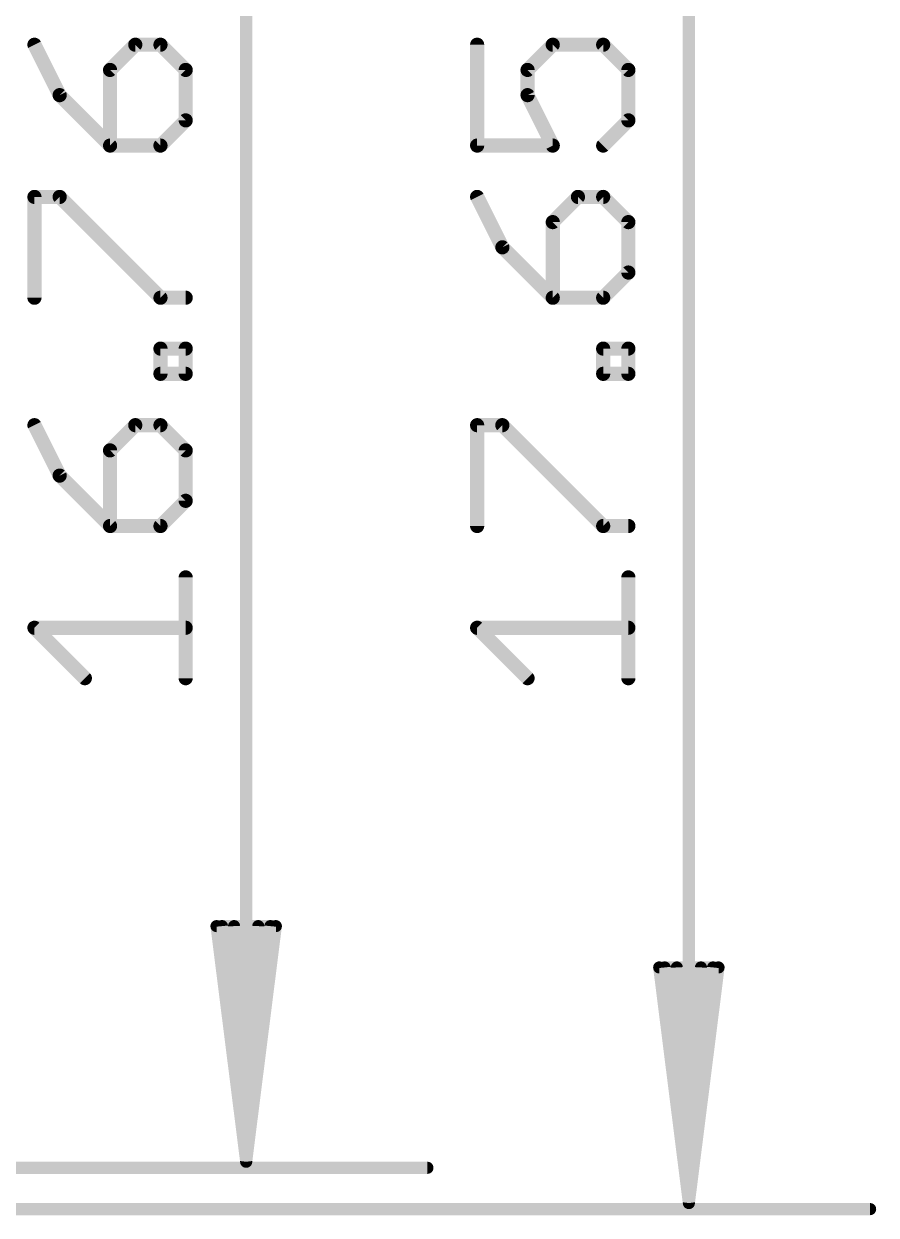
# Model space of a CAD drawing. Extents: x -17.3 to 47, y -18 to 22.9.
# Drawn here: x 37.8 to 46.97, y -4.07 to 8.75 of the extents above; entities that cross this region are included whole.
import ezdxf

# ---------------------------------------------------------------- set-up
doc = ezdxf.new("R2010")
doc.units = 0
doc.layers.add('47', color=253, linetype='CONTINUOUS')

msp = doc.modelspace()

# ---------------------------------------------------------------- linework, layer by layer
at = {"layer": '47'}
for points, const_width in [([(44.958, -3.9355), (44.958, 13.5875)], 0.13), ([(40.1955, -3.491), (40.1955, 13.143)], 0.13), ([(37.9178, 8.5259), (38.189, 7.9836)], 0.1524), ([(39.0025, 8.5259), (38.7313, 8.2547)], 0.1524), ([(39.2736, 8.5259), (39.0025, 8.5259)], 0.1524), ([(39.5448, 8.2547), (39.2736, 8.5259)], 0.1524), ([(42.6803, 8.5259), (42.6803, 7.4412)], 0.1524), ([(43.2226, 8.2547), (43.4938, 8.5259)], 0.1524), ([(43.4938, 8.5259), (44.0361, 8.5259)], 0.1524), ([(44.0361, 8.5259), (44.3073, 8.2547)], 0.1524), ([(38.7313, 8.2547), (38.7313, 7.4412)], 0.1524), ([(39.5448, 7.7124), (39.5448, 8.2547)], 0.1524), ([(43.2226, 7.9836), (43.2226, 8.2547)], 0.1524), ([(44.3073, 8.2547), (44.3073, 7.7124)], 0.1524), ([(38.189, 7.9836), (38.7313, 7.4412)], 0.1524), ([(43.4938, 7.4412), (43.2226, 7.9836)], 0.1524), ([(39.2736, 7.4412), (39.5448, 7.7124)], 0.1524), ([(44.3073, 7.7124), (44.0361, 7.4412)], 0.1524), ([(38.7313, 7.4412), (39.2736, 7.4412)], 0.1524), ([(42.6803, 7.4412), (43.4938, 7.4412)], 0.1524), ([(37.9178, 5.8041), (37.9178, 6.8887)], 0.1524), ([(37.9178, 6.8887), (38.189, 6.8887)], 0.1524), ([(38.189, 6.8887), (39.2736, 5.8041)], 0.1524), ([(42.6803, 6.8887), (42.9515, 6.3464)], 0.1524), ([(43.765, 6.8887), (43.4938, 6.6176)], 0.1524), ([(44.0361, 6.8887), (43.765, 6.8887)], 0.1524), ([(44.3073, 6.6176), (44.0361, 6.8887)], 0.1524), ([(43.4938, 6.6176), (43.4938, 5.8041)], 0.1524), ([(44.3073, 6.0753), (44.3073, 6.6176)], 0.1524), ([(42.9515, 6.3464), (43.4938, 5.8041)], 0.1524), ([(44.0361, 5.8041), (44.3073, 6.0753)], 0.1524), ([(39.2736, 5.8041), (39.5448, 5.8041)], 0.1524), ([(43.4938, 5.8041), (44.0361, 5.8041)], 0.1524), ([(39.2736, 4.9855), (39.2736, 5.2567)], 0.1524), ([(39.2736, 5.2567), (39.5448, 5.2567)], 0.1524), ([(39.5448, 5.2567), (39.5448, 4.9855)], 0.1524), ([(44.0361, 4.9855), (44.0361, 5.2567)], 0.1524), ([(44.0361, 5.2567), (44.3073, 5.2567)], 0.1524), ([(44.3073, 5.2567), (44.3073, 4.9855)], 0.1524), ([(39.5448, 4.9855), (39.2736, 4.9855)], 0.1524), ([(44.3073, 4.9855), (44.0361, 4.9855)], 0.1524), ([(37.9178, 4.433), (38.189, 3.8907)], 0.1524), ([(39.0025, 4.433), (38.7313, 4.1619)], 0.1524), ([(39.2736, 4.433), (39.0025, 4.433)], 0.1524), ([(39.5448, 4.1619), (39.2736, 4.433)], 0.1524), ([(42.6803, 3.3484), (42.6803, 4.433)], 0.1524), ([(42.6803, 4.433), (42.9515, 4.433)], 0.1524), ([(42.9515, 4.433), (44.0361, 3.3484)], 0.1524), ([(38.7313, 4.1619), (38.7313, 3.3484)], 0.1524), ([(39.5448, 3.6195), (39.5448, 4.1619)], 0.1524), ([(38.189, 3.8907), (38.7313, 3.3484)], 0.1524), ([(39.2736, 3.3484), (39.5448, 3.6195)], 0.1524), ([(38.7313, 3.3484), (39.2736, 3.3484)], 0.1524), ([(44.0361, 3.3484), (44.3073, 3.3484)], 0.1524), ([(39.5448, 1.7112), (39.5448, 2.7959)], 0.1524), ([(44.3073, 1.7112), (44.3073, 2.7959)], 0.1524), ([(38.4601, 1.7112), (37.9178, 2.2535)], 0.1524), ([(37.9178, 2.2535), (39.5448, 2.2535)], 0.1524), ([(43.2226, 1.7112), (42.6803, 2.2535)], 0.1524), ([(42.6803, 2.2535), (44.3073, 2.2535)], 0.1524), ([(40.1955, -3.491), (39.8763, -0.956)], 0.13), ([(39.8763, -0.956), (40.5147, -0.956)], 0.13), ([(40.1955, -3.491), (39.9355, -0.956)], 0.13), ([(40.1955, -3.491), (40.0655, -0.956)], 0.13), ([(40.5147, -0.956), (40.1955, -3.491)], 0.13), ([(40.3255, -0.956), (40.1955, -3.491)], 0.13), ([(40.4555, -0.956), (40.1955, -3.491)], 0.13), ([(44.958, -3.9355), (44.6388, -1.4005)], 0.13), ([(44.6388, -1.4005), (45.2772, -1.4005)], 0.13), ([(44.958, -3.9355), (44.698, -1.4005)], 0.13), ([(44.958, -3.9355), (44.828, -1.4005)], 0.13), ([(45.2772, -1.4005), (44.958, -3.9355)], 0.13), ([(45.088, -1.4005), (44.958, -3.9355)], 0.13), ([(45.218, -1.4005), (44.958, -3.9355)], 0.13), ([(26.035, -3.556), (42.1455, -3.556)], 0.13), ([(26.0985, -4.0005), (46.908, -4.0005)], 0.13)]:
    msp.add_lwpolyline(points, dxfattribs=dict(at, const_width=const_width))
for points, const_width in [([(37.9519, 8.5429, 1), (37.8837, 8.5089)], 0.0762), ([(39.0025, 8.564, 1), (39.0025, 8.4878)], 0.0762), ([(39.0294, 8.499, 1), (38.9755, 8.5528)], 0.0762), ([(39.3006, 8.5528, 1), (39.2467, 8.499)], 0.0762), ([(39.2736, 8.4878, 1), (39.2736, 8.564)], 0.0762), ([(42.7184, 8.5259, 1), (42.6422, 8.5259)], 0.0762), ([(43.4938, 8.564, 1), (43.4938, 8.4878)], 0.0762), ([(43.5207, 8.499, 1), (43.4669, 8.5528)], 0.0762), ([(44.0631, 8.5528, 1), (44.0092, 8.499)], 0.0762), ([(44.0361, 8.4878, 1), (44.0361, 8.564)], 0.0762), ([(38.7694, 8.2547, 1), (38.6932, 8.2547)], 0.0762), ([(39.5829, 8.2547, 1), (39.5067, 8.2547)], 0.0762), ([(43.2607, 8.2547, 1), (43.1845, 8.2547)], 0.0762), ([(44.3454, 8.2547, 1), (44.2692, 8.2547)], 0.0762), ([(38.7044, 8.2817, 1), (38.7582, 8.2278)], 0.0762), ([(39.5179, 8.2278, 1), (39.5717, 8.2817)], 0.0762), ([(43.1957, 8.2817, 1), (43.2496, 8.2278)], 0.0762), ([(44.2804, 8.2278, 1), (44.3342, 8.2817)], 0.0762), ([(38.2159, 8.0105, 1), (38.162, 7.9566)], 0.0762), ([(38.1549, 7.9665, 1), (38.2231, 8.0006)], 0.0762), ([(43.1845, 7.9836, 1), (43.2607, 7.9836)], 0.0762), ([(43.2567, 8.0006, 1), (43.1886, 7.9665)], 0.0762), ([(39.5067, 7.7124, 1), (39.5829, 7.7124)], 0.0762), ([(39.5717, 7.6855, 1), (39.5179, 7.7394)], 0.0762), ([(44.2692, 7.7124, 1), (44.3454, 7.7124)], 0.0762), ([(44.3342, 7.6855, 1), (44.2804, 7.7394)], 0.0762), ([(38.7313, 7.4793, 1), (38.7313, 7.4031)], 0.0762), ([(38.6932, 7.4412, 1), (38.7694, 7.4412)], 0.0762), ([(38.7044, 7.4143, 1), (38.7582, 7.4682)], 0.0762), ([(39.2467, 7.4682, 1), (39.3006, 7.4143)], 0.0762), ([(39.2736, 7.4031, 1), (39.2736, 7.4793)], 0.0762), ([(42.6803, 7.4793, 1), (42.6803, 7.4031)], 0.0762), ([(42.6422, 7.4412, 1), (42.7184, 7.4412)], 0.0762), ([(43.4597, 7.4242, 1), (43.5279, 7.4583)], 0.0762), ([(43.4938, 7.4031, 1), (43.4938, 7.4793)], 0.0762), ([(44.0092, 7.4682, 1), (44.0631, 7.4143)], 0.0762), ([(37.9559, 6.8887, 1), (37.8797, 6.8887)], 0.0762), ([(37.9178, 6.9268, 1), (37.9178, 6.8506)], 0.0762), ([(38.2159, 6.9157, 1), (38.162, 6.8618)], 0.0762), ([(38.189, 6.8506, 1), (38.189, 6.9268)], 0.0762), ([(42.7144, 6.9058, 1), (42.6462, 6.8717)], 0.0762), ([(43.765, 6.9268, 1), (43.765, 6.8506)], 0.0762), ([(43.7919, 6.8618, 1), (43.738, 6.9157)], 0.0762), ([(44.0631, 6.9157, 1), (44.0092, 6.8618)], 0.0762), ([(44.0361, 6.8506, 1), (44.0361, 6.9268)], 0.0762), ([(43.5319, 6.6176, 1), (43.4557, 6.6176)], 0.0762), ([(43.4669, 6.6445, 1), (43.5207, 6.5906)], 0.0762), ([(44.3454, 6.6176, 1), (44.2692, 6.6176)], 0.0762), ([(44.2804, 6.5906, 1), (44.3342, 6.6445)], 0.0762), ([(42.9784, 6.3734, 1), (42.9245, 6.3195)], 0.0762), ([(42.9174, 6.3294, 1), (42.9856, 6.3635)], 0.0762), ([(44.2692, 6.0753, 1), (44.3454, 6.0753)], 0.0762), ([(44.3342, 6.0483, 1), (44.2804, 6.1022)], 0.0762), ([(37.8797, 5.8041, 1), (37.9559, 5.8041)], 0.0762), ([(39.2736, 5.8422, 1), (39.2736, 5.766)], 0.0762), ([(39.2467, 5.7771, 1), (39.3006, 5.831)], 0.0762), ([(39.5448, 5.766, 1), (39.5448, 5.8422)], 0.0762), ([(43.4938, 5.8422, 1), (43.4938, 5.766)], 0.0762), ([(43.4557, 5.8041, 1), (43.5319, 5.8041)], 0.0762), ([(43.4669, 5.7771, 1), (43.5207, 5.831)], 0.0762), ([(44.0092, 5.831, 1), (44.0631, 5.7771)], 0.0762), ([(44.0361, 5.766, 1), (44.0361, 5.8422)], 0.0762), ([(39.3117, 5.2567, 1), (39.2355, 5.2567)], 0.0762), ([(39.2736, 5.2948, 1), (39.2736, 5.2186)], 0.0762), ([(39.5829, 5.2567, 1), (39.5067, 5.2567)], 0.0762), ([(39.5448, 5.2186, 1), (39.5448, 5.2948)], 0.0762), ([(44.0742, 5.2567, 1), (43.998, 5.2567)], 0.0762), ([(44.0361, 5.2948, 1), (44.0361, 5.2186)], 0.0762), ([(44.3454, 5.2567, 1), (44.2692, 5.2567)], 0.0762), ([(44.3073, 5.2186, 1), (44.3073, 5.2948)], 0.0762), ([(39.2736, 5.0236, 1), (39.2736, 4.9474)], 0.0762), ([(39.2355, 4.9855, 1), (39.3117, 4.9855)], 0.0762), ([(39.5067, 4.9855, 1), (39.5829, 4.9855)], 0.0762), ([(39.5448, 4.9474, 1), (39.5448, 5.0236)], 0.0762), ([(44.0361, 5.0236, 1), (44.0361, 4.9474)], 0.0762), ([(43.998, 4.9855, 1), (44.0742, 4.9855)], 0.0762), ([(44.2692, 4.9855, 1), (44.3454, 4.9855)], 0.0762), ([(44.3073, 4.9474, 1), (44.3073, 5.0236)], 0.0762), ([(37.9519, 4.4501, 1), (37.8837, 4.416)], 0.0762), ([(39.0025, 4.4711, 1), (39.0025, 4.3949)], 0.0762), ([(39.0294, 4.4061, 1), (38.9755, 4.46)], 0.0762), ([(39.3006, 4.46, 1), (39.2467, 4.4061)], 0.0762), ([(39.2736, 4.3949, 1), (39.2736, 4.4711)], 0.0762), ([(42.7184, 4.433, 1), (42.6422, 4.433)], 0.0762), ([(42.6803, 4.4711, 1), (42.6803, 4.3949)], 0.0762), ([(42.9784, 4.46, 1), (42.9245, 4.4061)], 0.0762), ([(42.9515, 4.3949, 1), (42.9515, 4.4711)], 0.0762), ([(38.7694, 4.1619, 1), (38.6932, 4.1619)], 0.0762), ([(39.5829, 4.1619, 1), (39.5067, 4.1619)], 0.0762), ([(38.7044, 4.1888, 1), (38.7582, 4.1349)], 0.0762), ([(39.5179, 4.1349, 1), (39.5717, 4.1888)], 0.0762), ([(38.2159, 3.9176, 1), (38.162, 3.8637)], 0.0762), ([(38.1549, 3.8736, 1), (38.2231, 3.9077)], 0.0762), ([(39.5067, 3.6195, 1), (39.5829, 3.6195)], 0.0762), ([(39.5717, 3.5926, 1), (39.5179, 3.6465)], 0.0762), ([(38.7313, 3.3865, 1), (38.7313, 3.3103)], 0.0762), ([(38.6932, 3.3484, 1), (38.7694, 3.3484)], 0.0762), ([(38.7044, 3.3214, 1), (38.7582, 3.3753)], 0.0762), ([(39.2467, 3.3753, 1), (39.3006, 3.3214)], 0.0762), ([(39.2736, 3.3103, 1), (39.2736, 3.3865)], 0.0762), ([(42.6422, 3.3484, 1), (42.7184, 3.3484)], 0.0762), ([(44.0361, 3.3865, 1), (44.0361, 3.3103)], 0.0762), ([(44.0092, 3.3214, 1), (44.0631, 3.3753)], 0.0762), ([(44.3073, 3.3103, 1), (44.3073, 3.3865)], 0.0762), ([(39.5829, 2.7959, 1), (39.5067, 2.7959)], 0.0762), ([(44.3454, 2.7959, 1), (44.2692, 2.7959)], 0.0762), ([(37.9448, 2.2805, 1), (37.8909, 2.2266)], 0.0762), ([(37.9178, 2.2916, 1), (37.9178, 2.2154)], 0.0762), ([(39.5448, 2.2154, 1), (39.5448, 2.2916)], 0.0762), ([(42.7073, 2.2805, 1), (42.6534, 2.2266)], 0.0762), ([(42.6803, 2.2916, 1), (42.6803, 2.2154)], 0.0762), ([(44.3073, 2.2154, 1), (44.3073, 2.2916)], 0.0762), ([(38.4332, 1.6843, 1), (38.4871, 1.7381)], 0.0762), ([(39.5067, 1.7112, 1), (39.5829, 1.7112)], 0.0762), ([(43.1957, 1.6843, 1), (43.2496, 1.7381)], 0.0762), ([(44.2692, 1.7112, 1), (44.3454, 1.7112)], 0.0762), ([(39.9085, -0.9519, 1), (39.844, -0.9601)], 0.065), ([(39.8763, -0.9235, 1), (39.8763, -0.9885)], 0.065), ([(39.9678, -0.9527, 1), (39.9032, -0.9593)], 0.065), ([(40.098, -0.9543, 1), (40.033, -0.9577)], 0.065), ([(40.358, -0.9577, 1), (40.293, -0.9543)], 0.065), ([(40.4878, -0.9593, 1), (40.4232, -0.9527)], 0.065), ([(40.547, -0.9601, 1), (40.4825, -0.9519)], 0.065), ([(40.5147, -0.9885, 1), (40.5147, -0.9235)], 0.065), ([(44.671, -1.3964, 1), (44.6065, -1.4046)], 0.065), ([(44.6388, -1.368, 1), (44.6388, -1.433)], 0.065), ([(44.7303, -1.3972, 1), (44.6657, -1.4038)], 0.065), ([(44.8605, -1.3988, 1), (44.7955, -1.4022)], 0.065), ([(45.1205, -1.4022, 1), (45.0555, -1.3988)], 0.065), ([(45.2503, -1.4038, 1), (45.1857, -1.3972)], 0.065), ([(45.3095, -1.4046, 1), (45.245, -1.3964)], 0.065), ([(45.2772, -1.433, 1), (45.2772, -1.368)], 0.065), ([(40.1633, -3.4869, 1), (40.2277, -3.4951)], 0.065), ([(40.1632, -3.4877, 1), (40.2278, -3.4943)], 0.065), ([(40.163, -3.4927, 1), (40.228, -3.4893)], 0.065), ([(40.163, -3.4893, 1), (40.228, -3.4927)], 0.065), ([(40.163, -3.491, 1), (40.228, -3.491)], 0.065), ([(40.1632, -3.4943, 1), (40.2278, -3.4877)], 0.065), ([(40.1633, -3.4951, 1), (40.2277, -3.4869)], 0.065), ([(42.1455, -3.5885, 1), (42.1455, -3.5235)], 0.065), ([(44.9258, -3.9314, 1), (44.9902, -3.9396)], 0.065), ([(44.9257, -3.9322, 1), (44.9903, -3.9388)], 0.065), ([(44.9255, -3.9372, 1), (44.9905, -3.9338)], 0.065), ([(44.9255, -3.9338, 1), (44.9905, -3.9372)], 0.065), ([(44.9255, -3.9355, 1), (44.9905, -3.9355)], 0.065), ([(44.9257, -3.9388, 1), (44.9903, -3.9322)], 0.065), ([(44.9258, -3.9396, 1), (44.9902, -3.9314)], 0.065), ([(46.908, -4.033, 1), (46.908, -3.968)], 0.065)]:
    msp.add_lwpolyline(points, format="xyb", dxfattribs=dict(at, const_width=const_width))

doc.saveas('drawing.dxf')
